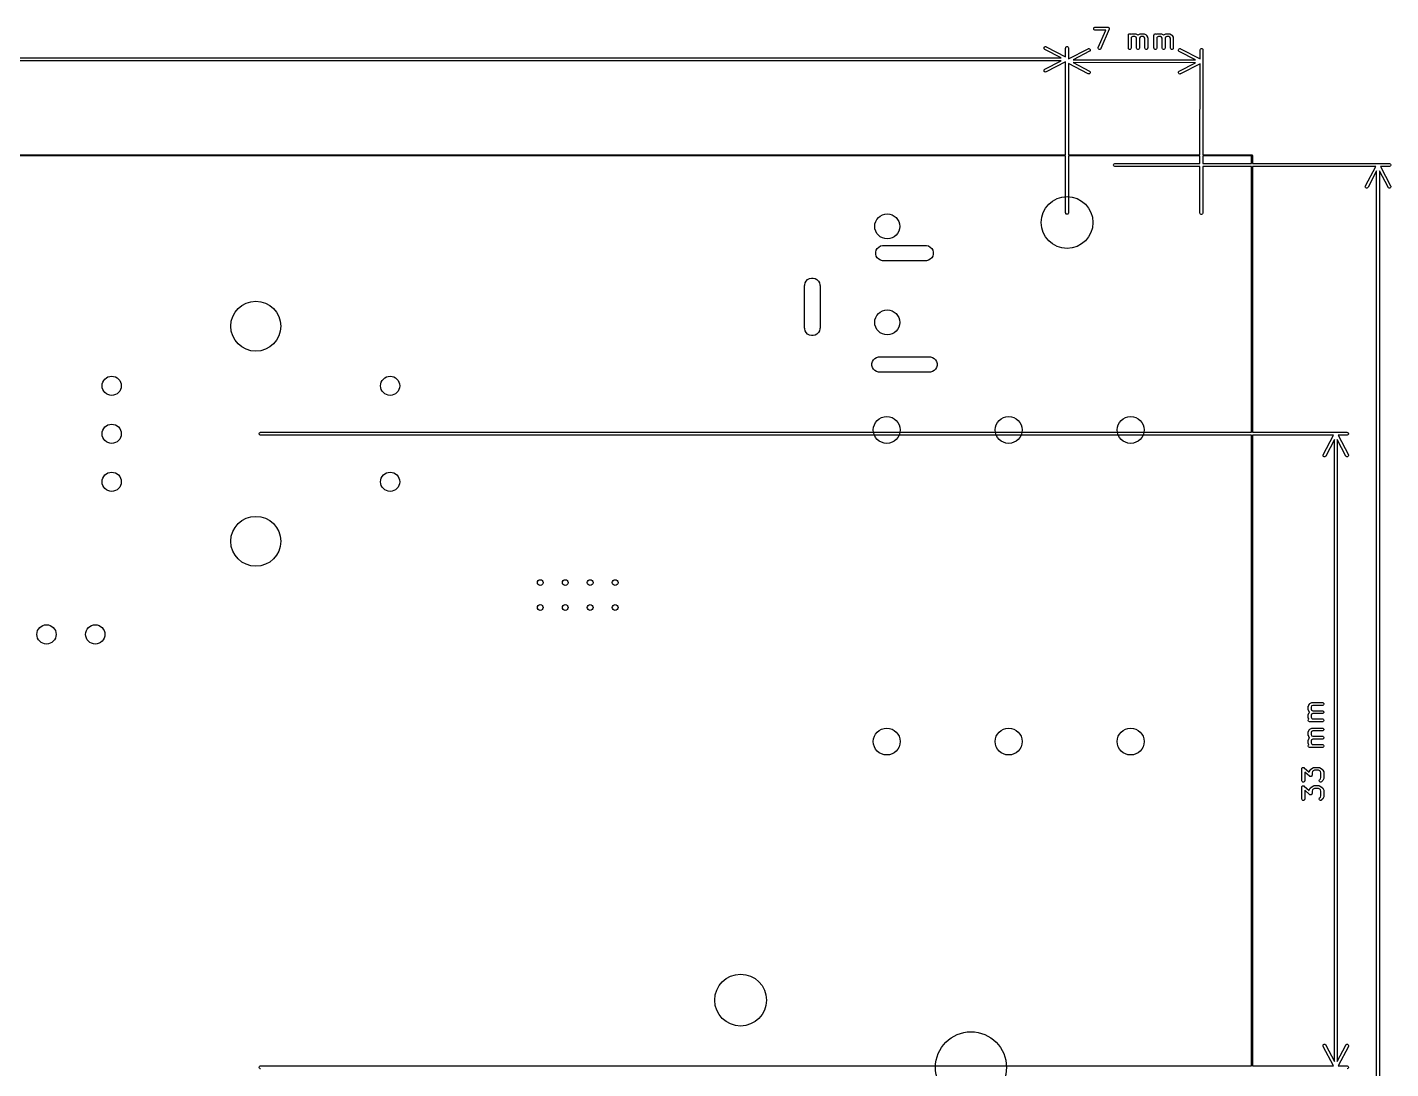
# Model space of a CAD drawing. Extents: x 0.57 to 7.95, y -5.84 to -0.5.
# Drawn here: x 5.152 to 7.947, y -2.641 to -0.505 of the extents above; entities that cross this region are included whole.
import ezdxf

# ---------------------------------------------------------------- set-up
doc = ezdxf.new("R2010")
doc.units = 0
doc.header["$MEASUREMENT"] = 0
doc.layers.add('BLACK', color=7, linetype='CONTINUOUS')

msp = doc.modelspace()

# ---------------------------------------------------------------- linework, layer by layer
at = {"layer": 'BLACK', "linetype": 'CONTINUOUS'}
for p, q in [((7.3382, -0.5073), (7.3386, -0.5062)), ((7.3382, -0.5085), (7.3382, -0.5073)), ((7.3386, -0.5095), (7.3382, -0.5085)), ((7.3386, -0.5062), (7.3394, -0.5054)), ((7.3394, -0.5103), (7.3386, -0.5095)), ((7.3394, -0.5054), (7.3405, -0.505)), ((7.3405, -0.5108), (7.3394, -0.5103)), ((7.3405, -0.505), (7.3411, -0.5049)), ((7.3411, -0.5108), (7.3405, -0.5108)), ((7.3411, -0.5049), (7.3673, -0.505)), ((7.3628, -0.5109), (7.3411, -0.5108)), ((7.3477, -0.5461), (7.3628, -0.5109)), ((7.37, -0.5091), (7.3531, -0.5484)), ((7.3673, -0.505), (7.3679, -0.505)), ((7.3679, -0.505), (7.3679, -0.505)), ((7.3679, -0.505), (7.3679, -0.505)), ((7.3679, -0.505), (7.3684, -0.5052)), ((7.3684, -0.5052), (7.369, -0.5055)), ((7.369, -0.5055), (7.369, -0.5055)), ((7.369, -0.5055), (7.369, -0.5055)), ((7.369, -0.5055), (7.3694, -0.5059)), ((7.3694, -0.5059), (7.3698, -0.5063)), ((7.3698, -0.5063), (7.3698, -0.5063)), ((7.3698, -0.5063), (7.3698, -0.5063)), ((7.3698, -0.5063), (7.37, -0.5068)), ((7.37, -0.5068), (7.3702, -0.5073)), ((7.3702, -0.5085), (7.37, -0.5091)), ((7.3702, -0.5073), (7.3702, -0.5074)), ((7.3702, -0.5074), (7.3702, -0.5074)), ((7.3702, -0.5074), (7.3702, -0.5079)), ((7.3702, -0.5079), (7.3702, -0.5085)), ((7.3702, -0.5085), (7.3702, -0.5085)), ((7.3702, -0.5085), (7.3702, -0.5085)), ((7.4093, -0.5473), (7.4094, -0.5211)), ((7.4094, -0.5205), (7.4099, -0.5194)), ((7.4094, -0.5211), (7.4094, -0.5205)), ((7.4099, -0.5194), (7.4107, -0.5186)), ((7.4107, -0.5186), (7.4117, -0.5182)), ((7.4117, -0.5182), (7.4129, -0.5182)), ((7.4129, -0.5182), (7.4139, -0.5186)), ((7.4139, -0.5186), (7.4147, -0.5194)), ((7.4147, -0.5194), (7.4166, -0.5184)), ((7.4153, -0.526), (7.4152, -0.5473)), ((7.4159, -0.5254), (7.4153, -0.526)), ((7.4186, -0.524), (7.4159, -0.5254)), ((7.4166, -0.5184), (7.4172, -0.5182)), ((7.4172, -0.5182), (7.4173, -0.5182)), ((7.4173, -0.5182), (7.4174, -0.5182)), ((7.4174, -0.5182), (7.4179, -0.5181)), ((7.4179, -0.5181), (7.4236, -0.5181)), ((7.4229, -0.524), (7.4186, -0.524)), ((7.4251, -0.5252), (7.4229, -0.524)), ((7.4236, -0.5181), (7.4241, -0.5182)), ((7.4241, -0.5182), (7.4242, -0.5182)), ((7.4242, -0.5182), (7.4243, -0.5182)), ((7.4243, -0.5182), (7.4249, -0.5184)), ((7.4249, -0.5184), (7.4286, -0.5203)), ((7.4262, -0.5274), (7.4251, -0.5252)), ((7.4262, -0.5473), (7.4262, -0.5274)), ((7.4286, -0.5203), (7.4287, -0.5204)), ((7.4287, -0.5204), (7.4288, -0.5204)), ((7.4288, -0.5204), (7.4288, -0.5204)), ((7.4288, -0.5204), (7.4291, -0.5206)), ((7.4291, -0.5206), (7.4292, -0.5207)), ((7.4292, -0.5206), (7.4295, -0.5204)), ((7.4292, -0.5207), (7.4292, -0.5206)), ((7.4295, -0.5204), (7.4296, -0.5204)), ((7.4296, -0.5204), (7.4297, -0.5203)), ((7.4296, -0.5204), (7.4296, -0.5204)), ((7.4297, -0.5203), (7.4335, -0.5184)), ((7.4333, -0.5252), (7.4321, -0.5274)), ((7.4321, -0.5274), (7.4321, -0.5473)), ((7.4355, -0.524), (7.4333, -0.5252)), ((7.4335, -0.5184), (7.434, -0.5182)), ((7.434, -0.5182), (7.4341, -0.5182)), ((7.4341, -0.5182), (7.4342, -0.5182)), ((7.4342, -0.5182), (7.4348, -0.5181)), ((7.4348, -0.5181), (7.4404, -0.5181)), ((7.4397, -0.524), (7.4355, -0.524)), ((7.442, -0.5252), (7.4397, -0.524)), ((7.4404, -0.5181), (7.441, -0.5182)), ((7.441, -0.5182), (7.4411, -0.5182)), ((7.4411, -0.5182), (7.4412, -0.5182)), ((7.4412, -0.5182), (7.4417, -0.5185)), ((7.4417, -0.5185), (7.4455, -0.5203)), ((7.4431, -0.5274), (7.442, -0.5252)), ((7.4431, -0.5473), (7.4431, -0.5274)), ((7.4455, -0.5203), (7.4456, -0.5204)), ((7.4456, -0.5204), (7.4456, -0.5204)), ((7.4456, -0.5204), (7.4457, -0.5205)), ((7.4457, -0.5205), (7.446, -0.5206)), ((7.446, -0.5206), (7.4462, -0.5209)), ((7.4462, -0.5209), (7.4465, -0.5212)), ((7.4465, -0.5212), (7.4467, -0.5215)), ((7.4467, -0.5215), (7.4467, -0.5215)), ((7.4467, -0.5215), (7.4468, -0.5216)), ((7.4468, -0.5216), (7.4468, -0.5217)), ((7.4468, -0.5217), (7.4487, -0.5254)), ((7.4487, -0.5254), (7.4489, -0.5259)), ((7.4489, -0.5259), (7.4489, -0.526)), ((7.4489, -0.526), (7.4489, -0.5261)), ((7.4489, -0.5261), (7.449, -0.5267)), ((7.449, -0.5267), (7.449, -0.5473)), ((7.4618, -0.5211), (7.4619, -0.5205)), ((7.4618, -0.5474), (7.4618, -0.5211)), ((7.4619, -0.5205), (7.4623, -0.5195)), ((7.4623, -0.5195), (7.4632, -0.5187)), ((7.4632, -0.5187), (7.4642, -0.5182)), ((7.4642, -0.5182), (7.4654, -0.5182)), ((7.4654, -0.5182), (7.4664, -0.5187)), ((7.4664, -0.5187), (7.4672, -0.5194)), ((7.4672, -0.5194), (7.4691, -0.5185)), ((7.4684, -0.5254), (7.4677, -0.5261)), ((7.4677, -0.5261), (7.4677, -0.5474)), ((7.4711, -0.5241), (7.4684, -0.5254)), ((7.4691, -0.5185), (7.4696, -0.5183)), ((7.4696, -0.5183), (7.4698, -0.5183)), ((7.4698, -0.5183), (7.4698, -0.5182)), ((7.4698, -0.5182), (7.4704, -0.5182)), ((7.4704, -0.5182), (7.476, -0.5182)), ((7.4753, -0.5241), (7.4711, -0.5241)), ((7.4776, -0.5252), (7.4753, -0.5241)), ((7.476, -0.5182), (7.4766, -0.5182)), ((7.4766, -0.5182), (7.4767, -0.5183)), ((7.4767, -0.5183), (7.4768, -0.5183)), ((7.4768, -0.5183), (7.4774, -0.5185)), ((7.4774, -0.5185), (7.4811, -0.5204)), ((7.4787, -0.5274), (7.4776, -0.5252)), ((7.4787, -0.5474), (7.4787, -0.5274)), ((7.4811, -0.5204), (7.4812, -0.5204)), ((7.4812, -0.5204), (7.4813, -0.5204)), ((7.4813, -0.5204), (7.4813, -0.5205)), ((7.4813, -0.5205), (7.4816, -0.5207)), ((7.4816, -0.5207), (7.4817, -0.5207)), ((7.4817, -0.5207), (7.482, -0.5205)), ((7.4817, -0.5207), (7.4817, -0.5207)), ((7.482, -0.5205), (7.4821, -0.5204)), ((7.4821, -0.5204), (7.4821, -0.5204)), ((7.4821, -0.5204), (7.4822, -0.5204)), ((7.4822, -0.5204), (7.486, -0.5185)), ((7.4857, -0.5252), (7.4846, -0.5274)), ((7.4846, -0.5274), (7.4846, -0.5474)), ((7.488, -0.5241), (7.4857, -0.5252)), ((7.486, -0.5185), (7.4865, -0.5183)), ((7.4865, -0.5183), (7.4866, -0.5183)), ((7.4866, -0.5183), (7.4867, -0.5182)), ((7.4867, -0.5182), (7.4873, -0.5182)), ((7.4873, -0.5182), (7.4929, -0.5182)), ((7.4922, -0.5241), (7.488, -0.5241)), ((7.4945, -0.5252), (7.4922, -0.5241)), ((7.4929, -0.5182), (7.4935, -0.5182)), ((7.4935, -0.5182), (7.4936, -0.5183)), ((7.4936, -0.5183), (7.4937, -0.5183)), ((7.4937, -0.5183), (7.4942, -0.5185)), ((7.4942, -0.5185), (7.498, -0.5204)), ((7.4956, -0.5275), (7.4945, -0.5252)), ((7.4956, -0.5474), (7.4956, -0.5275)), ((7.498, -0.5204), (7.4981, -0.5204)), ((7.4981, -0.5204), (7.4981, -0.5204)), ((7.4981, -0.5204), (7.4982, -0.5205)), ((7.4982, -0.5205), (7.4985, -0.5207)), ((7.4985, -0.5207), (7.4987, -0.521)), ((7.4987, -0.521), (7.499, -0.5212)), ((7.499, -0.5212), (7.4992, -0.5215)), ((7.4992, -0.5215), (7.4992, -0.5216)), ((7.4992, -0.5216), (7.4992, -0.5216)), ((7.4992, -0.5216), (7.4993, -0.5217)), ((7.4993, -0.5217), (7.5012, -0.5254)), ((7.5012, -0.5254), (7.5014, -0.526)), ((7.5014, -0.526), (7.5014, -0.5261)), ((7.5014, -0.5261), (7.5014, -0.5262)), ((7.5014, -0.5262), (7.5015, -0.5268)), ((7.5015, -0.5268), (7.5015, -0.5474)), ((7.2364, -0.5479), (7.2365, -0.5467)), ((7.2367, -0.549), (7.2364, -0.5479)), ((7.2365, -0.5467), (7.237, -0.5457)), ((7.2375, -0.5499), (7.2367, -0.549)), ((7.237, -0.5457), (7.2379, -0.545)), ((7.238, -0.5502), (7.2375, -0.5499)), ((7.2379, -0.545), (7.239, -0.5446)), ((7.2716, -0.5677), (7.238, -0.5502)), ((7.239, -0.5446), (7.2401, -0.5447)), ((7.2401, -0.5447), (7.2407, -0.5449)), ((7.2407, -0.5449), (7.2807, -0.5658)), ((7.2807, -0.5476), (7.2808, -0.547)), ((7.2807, -0.5658), (7.2807, -0.5476)), ((7.2808, -0.547), (7.2812, -0.5459)), ((7.2812, -0.5459), (7.282, -0.5451)), ((7.282, -0.5451), (7.2831, -0.5447)), ((7.2831, -0.5447), (7.2842, -0.5447)), ((7.2842, -0.5447), (7.2853, -0.5451)), ((7.2853, -0.5451), (7.2861, -0.5459)), ((7.2861, -0.5459), (7.2866, -0.547)), ((7.2866, -0.547), (7.2866, -0.5476)), ((7.2866, -0.5476), (7.2866, -0.5503)), ((7.2866, -0.5503), (7.2869, -0.5509)), ((7.2869, -0.5697), (7.327, -0.5489)), ((7.2869, -0.5509), (7.2869, -0.5515)), ((7.2869, -0.5515), (7.2869, -0.5697)), ((7.3297, -0.5542), (7.296, -0.5716)), ((7.327, -0.5489), (7.3275, -0.5487)), ((7.3275, -0.5487), (7.3286, -0.5486)), ((7.3286, -0.5486), (7.3297, -0.5489)), ((7.3297, -0.5489), (7.3306, -0.5497)), ((7.3302, -0.5538), (7.3297, -0.5542)), ((7.3309, -0.553), (7.3302, -0.5538)), ((7.3306, -0.5497), (7.3312, -0.5507)), ((7.3313, -0.5519), (7.3309, -0.553)), ((7.3312, -0.5507), (7.3313, -0.5519)), ((7.3475, -0.5467), (7.3477, -0.5461)), ((7.3475, -0.5478), (7.3475, -0.5467)), ((7.3479, -0.5489), (7.3475, -0.5478)), ((7.3487, -0.5497), (7.3479, -0.5489)), ((7.3498, -0.5502), (7.3487, -0.5497)), ((7.351, -0.5502), (7.3498, -0.5502)), ((7.352, -0.5497), (7.351, -0.5502)), ((7.3529, -0.5489), (7.352, -0.5497)), ((7.3531, -0.5484), (7.3529, -0.5489)), ((7.4094, -0.5479), (7.4093, -0.5473)), ((7.4098, -0.549), (7.4094, -0.5479)), ((7.4106, -0.5498), (7.4098, -0.549)), ((7.4117, -0.5502), (7.4106, -0.5498)), ((7.4129, -0.5502), (7.4117, -0.5502)), ((7.4139, -0.5498), (7.4129, -0.5502)), ((7.4147, -0.549), (7.4139, -0.5498)), ((7.4152, -0.5479), (7.4147, -0.549)), ((7.4152, -0.5473), (7.4152, -0.5479)), ((7.4263, -0.5479), (7.4262, -0.5473)), ((7.4267, -0.549), (7.4263, -0.5479)), ((7.4275, -0.5498), (7.4267, -0.549)), ((7.4286, -0.5502), (7.4275, -0.5498)), ((7.4297, -0.5502), (7.4286, -0.5502)), ((7.4308, -0.5498), (7.4297, -0.5502)), ((7.4316, -0.549), (7.4308, -0.5498)), ((7.4321, -0.5479), (7.4316, -0.549)), ((7.4321, -0.5473), (7.4321, -0.5479)), ((7.4431, -0.5479), (7.4431, -0.5473)), ((7.4436, -0.549), (7.4431, -0.5479)), ((7.4444, -0.5498), (7.4436, -0.549)), ((7.4455, -0.5502), (7.4444, -0.5498)), ((7.4466, -0.5502), (7.4455, -0.5502)), ((7.4477, -0.5498), (7.4466, -0.5502)), ((7.4485, -0.549), (7.4477, -0.5498)), ((7.4489, -0.5479), (7.4485, -0.549)), ((7.449, -0.5473), (7.4489, -0.5479)), ((7.4619, -0.5479), (7.4618, -0.5474)), ((7.4623, -0.549), (7.4619, -0.5479)), ((7.4631, -0.5498), (7.4623, -0.549)), ((7.4642, -0.5503), (7.4631, -0.5498)), ((7.4654, -0.5503), (7.4642, -0.5503)), ((7.4664, -0.5498), (7.4654, -0.5503)), ((7.4672, -0.549), (7.4664, -0.5498)), ((7.4677, -0.5479), (7.4672, -0.549)), ((7.4677, -0.5474), (7.4677, -0.5479)), ((7.4788, -0.5479), (7.4787, -0.5474)), ((7.4792, -0.549), (7.4788, -0.5479)), ((7.48, -0.5498), (7.4792, -0.549)), ((7.4811, -0.5503), (7.48, -0.5498)), ((7.4822, -0.5503), (7.4811, -0.5503)), ((7.4833, -0.5498), (7.4822, -0.5503)), ((7.4841, -0.549), (7.4833, -0.5498)), ((7.4845, -0.5479), (7.4841, -0.549)), ((7.4846, -0.5474), (7.4845, -0.5479)), ((7.4956, -0.548), (7.4956, -0.5474)), ((7.4961, -0.549), (7.4956, -0.548)), ((7.4969, -0.5498), (7.4961, -0.549)), ((7.4979, -0.5503), (7.4969, -0.5498)), ((7.4991, -0.5503), (7.4979, -0.5503)), ((7.5002, -0.5498), (7.4991, -0.5503)), ((7.501, -0.549), (7.5002, -0.5498)), ((7.5014, -0.548), (7.501, -0.549)), ((7.5015, -0.5474), (7.5014, -0.548)), ((7.5121, -0.552), (7.5122, -0.5509)), ((7.5124, -0.5531), (7.5121, -0.552)), ((7.5122, -0.5509), (7.5127, -0.5498)), ((7.5131, -0.554), (7.5124, -0.5531)), ((7.5127, -0.5498), (7.5136, -0.5491)), ((7.5136, -0.5543), (7.5131, -0.554)), ((7.5136, -0.5491), (7.5147, -0.5487)), ((7.5473, -0.5718), (7.5136, -0.5543)), ((7.5147, -0.5487), (7.5158, -0.5488)), ((7.5158, -0.5488), (7.5164, -0.5491)), ((7.5164, -0.5491), (7.5564, -0.5699)), ((7.5564, -0.5511), (7.5569, -0.5501)), ((7.5564, -0.5517), (7.5564, -0.5511)), ((7.5564, -0.5699), (7.5564, -0.5517)), ((7.5569, -0.5501), (7.5577, -0.5493)), ((7.5577, -0.5493), (7.5588, -0.5488)), ((7.5588, -0.5488), (7.5599, -0.5488)), ((7.5599, -0.5488), (7.561, -0.5493)), ((7.561, -0.5493), (7.5618, -0.5501)), ((7.5618, -0.5501), (7.5622, -0.5511)), ((7.5623, -0.5517), (7.5621, -0.7667)), ((7.5622, -0.5511), (7.5623, -0.5517)), ((0.9963, -0.5679), (7.2716, -0.5677)), ((7.2716, -0.5736), (0.9963, -0.5738)), ((7.238, -0.5911), (7.2716, -0.5736)), ((7.2807, -0.5755), (7.2407, -0.5964)), ((7.2807, -0.7667), (7.2807, -0.5755)), ((7.2869, -0.5795), (7.2867, -0.7667)), ((7.3269, -0.6003), (7.2869, -0.5795)), ((7.296, -0.5716), (7.5473, -0.5718)), ((7.5473, -0.5777), (7.296, -0.5775)), ((7.296, -0.5775), (7.3296, -0.5951)), ((7.5136, -0.5952), (7.5473, -0.5777)), ((7.5564, -0.5797), (7.5163, -0.6005)), ((7.5562, -0.7667), (7.5564, -0.5797)), ((7.2364, -0.5934), (7.2367, -0.5923)), ((7.2365, -0.5946), (7.2364, -0.5934)), ((7.237, -0.5956), (7.2365, -0.5946)), ((7.2367, -0.5923), (7.2375, -0.5914)), ((7.2379, -0.5963), (7.237, -0.5956)), ((7.2375, -0.5914), (7.238, -0.5911)), ((7.239, -0.5967), (7.2379, -0.5963)), ((7.2402, -0.5966), (7.239, -0.5967)), ((7.2407, -0.5964), (7.2402, -0.5966)), ((7.3275, -0.6005), (7.3269, -0.6003)), ((7.3286, -0.6006), (7.3275, -0.6005)), ((7.3297, -0.6003), (7.3286, -0.6006)), ((7.3296, -0.5951), (7.3301, -0.5954)), ((7.3306, -0.5996), (7.3297, -0.6003)), ((7.3301, -0.5954), (7.3309, -0.5963)), ((7.3311, -0.5985), (7.3306, -0.5996)), ((7.3309, -0.5963), (7.3312, -0.5974)), ((7.3312, -0.5974), (7.3311, -0.5985)), ((7.512, -0.5975), (7.5124, -0.5964)), ((7.5121, -0.5987), (7.512, -0.5975)), ((7.5126, -0.5997), (7.5121, -0.5987)), ((7.5124, -0.5964), (7.5131, -0.5956)), ((7.5135, -0.6004), (7.5126, -0.5997)), ((7.5131, -0.5956), (7.5136, -0.5952)), ((7.5146, -0.6008), (7.5135, -0.6004)), ((7.5158, -0.6007), (7.5146, -0.6008)), ((7.5163, -0.6005), (7.5158, -0.6007)), ((7.2807, -0.7687), (5.1207, -0.7687)), ((5.1211, -0.7667), (7.2807, -0.7667)), ((7.2807, -0.8856), (7.2807, -0.7687)), ((7.2867, -0.7667), (7.5562, -0.7667)), ((7.2867, -0.7687), (7.2867, -0.8856)), ((7.5562, -0.7687), (7.2867, -0.7687)), ((7.5562, -0.7844), (7.5562, -0.7687)), ((7.5621, -0.7667), (7.6626, -0.7667)), ((7.5621, -0.7687), (7.5621, -0.7844)), ((7.6616, -0.7687), (7.5621, -0.7687)), ((7.6616, -0.7844), (7.6616, -0.7687)), ((7.6626, -0.7667), (7.663, -0.7668)), ((7.663, -0.7668), (7.6635, -0.7673)), ((7.6635, -0.7673), (7.6636, -0.7677)), ((7.6636, -0.7677), (7.6636, -0.7844)), ((7.379, -0.7868), (7.3794, -0.7858)), ((7.379, -0.788), (7.379, -0.7868)), ((7.3794, -0.789), (7.379, -0.788)), ((7.3794, -0.7858), (7.3802, -0.7849)), ((7.3802, -0.7899), (7.3794, -0.789)), ((7.3802, -0.7849), (7.3813, -0.7845)), ((7.3813, -0.7903), (7.3802, -0.7899)), ((7.3813, -0.7845), (7.3819, -0.7844)), ((7.3819, -0.7904), (7.3813, -0.7903)), ((7.3819, -0.7844), (7.5562, -0.7844)), ((7.5562, -0.7904), (7.3819, -0.7904)), ((7.5561, -0.8858), (7.5562, -0.7904)), ((7.5621, -0.7904), (7.562, -0.8858)), ((7.5621, -0.7844), (7.6616, -0.7844)), ((7.6616, -0.7904), (7.5621, -0.7904)), ((7.6616, -1.3356), (7.6616, -0.7904)), ((7.6636, -0.7844), (7.9443, -0.7844)), ((7.6636, -0.7904), (7.6636, -1.3356)), ((7.9164, -0.7904), (7.6636, -0.7904)), ((7.8956, -0.8304), (7.9164, -0.7904)), ((7.9183, -0.7995), (7.9008, -0.8331)), ((7.9183, -5.1454), (7.9183, -0.7995)), ((7.9417, -0.8331), (7.9242, -0.7995)), ((7.9242, -0.7995), (7.9242, -5.1454)), ((7.9443, -0.7904), (7.9261, -0.7904)), ((7.9261, -0.7904), (7.947, -0.8304)), ((7.9443, -0.7844), (7.9449, -0.7845)), ((7.9449, -0.7903), (7.9443, -0.7904)), ((7.9449, -0.7845), (7.946, -0.7849)), ((7.946, -0.7899), (7.9449, -0.7903)), ((7.946, -0.7849), (7.9468, -0.7858)), ((7.9468, -0.789), (7.946, -0.7899)), ((7.9468, -0.7858), (7.9472, -0.7868)), ((7.9472, -0.788), (7.9468, -0.789)), ((7.9472, -0.7868), (7.9472, -0.788)), ((7.8952, -0.8321), (7.8953, -0.8309)), ((7.8956, -0.8332), (7.8952, -0.8321)), ((7.8953, -0.8309), (7.8956, -0.8304)), ((7.8963, -0.8341), (7.8956, -0.8332)), ((7.8973, -0.8346), (7.8963, -0.8341)), ((7.8985, -0.8347), (7.8973, -0.8346)), ((7.8996, -0.8343), (7.8985, -0.8347)), ((7.9005, -0.8336), (7.8996, -0.8343)), ((7.9008, -0.8331), (7.9005, -0.8336)), ((7.942, -0.8336), (7.9417, -0.8331)), ((7.9429, -0.8343), (7.942, -0.8336)), ((7.944, -0.8347), (7.9429, -0.8343)), ((7.9452, -0.8346), (7.944, -0.8347)), ((7.9462, -0.8341), (7.9452, -0.8346)), ((7.9469, -0.8332), (7.9462, -0.8341)), ((7.9473, -0.8321), (7.9469, -0.8332)), ((7.947, -0.8304), (7.9472, -0.8309)), ((7.9472, -0.8309), (7.9473, -0.8321)), ((7.2808, -0.8862), (7.2807, -0.8856)), ((7.2812, -0.8872), (7.2808, -0.8862)), ((7.282, -0.8881), (7.2812, -0.8872)), ((7.2831, -0.8885), (7.282, -0.8881)), ((7.2837, -0.8885), (7.2831, -0.8885)), ((7.2843, -0.8885), (7.2837, -0.8885)), ((7.2853, -0.8881), (7.2843, -0.8885)), ((7.2862, -0.8872), (7.2853, -0.8881)), ((7.2866, -0.8862), (7.2862, -0.8872)), ((7.2867, -0.8856), (7.2866, -0.8862)), ((7.5562, -0.8864), (7.5561, -0.8858)), ((7.5566, -0.8875), (7.5562, -0.8864)), ((7.5574, -0.8883), (7.5566, -0.8875)), ((7.5585, -0.8887), (7.5574, -0.8883)), ((7.5596, -0.8887), (7.5585, -0.8887)), ((7.5607, -0.8883), (7.5596, -0.8887)), ((7.5615, -0.8875), (7.5607, -0.8883)), ((7.562, -0.8864), (7.5615, -0.8875)), ((7.562, -0.8858), (7.562, -0.8864)), ((6.8914, -0.966), (6.8924, -0.962)), ((6.8914, -0.9701), (6.8914, -0.966)), ((6.8924, -0.9741), (6.8914, -0.9701)), ((6.8924, -0.962), (6.8945, -0.9585)), ((6.8945, -0.9776), (6.8924, -0.9741)), ((6.8945, -0.9585), (6.8974, -0.9556)), ((6.8974, -0.9805), (6.8945, -0.9776)), ((6.8974, -0.9556), (6.9009, -0.9535)), ((6.9009, -0.9535), (6.9049, -0.9524)), ((6.9049, -0.9524), (6.907, -0.9523)), ((6.907, -0.9523), (6.9936, -0.9523)), ((6.9936, -0.9523), (6.9956, -0.9524)), ((6.9956, -0.9524), (6.9996, -0.9535)), ((6.9996, -0.9535), (7.0032, -0.9556)), ((7.0032, -0.9556), (7.0061, -0.9585)), ((7.0061, -0.9776), (7.0032, -0.9805)), ((7.0061, -0.9585), (7.0081, -0.962)), ((7.0081, -0.9741), (7.0061, -0.9776)), ((7.0081, -0.962), (7.0092, -0.966)), ((7.0092, -0.9701), (7.0081, -0.9741)), ((7.0092, -0.966), (7.0092, -0.9701)), ((6.9009, -0.9826), (6.8974, -0.9805)), ((6.9049, -0.9837), (6.9009, -0.9826)), ((6.907, -0.9838), (6.9049, -0.9837)), ((6.9936, -0.9838), (6.907, -0.9838)), ((6.9956, -0.9837), (6.9936, -0.9838)), ((6.9996, -0.9826), (6.9956, -0.9837)), ((7.0032, -0.9805), (6.9996, -0.9826)), ((6.7456, -1.035), (6.7457, -1.0329)), ((6.7457, -1.0329), (6.7468, -1.029)), ((6.7468, -1.029), (6.7488, -1.0254)), ((6.7488, -1.0254), (6.7517, -1.0225)), ((6.7517, -1.0225), (6.7553, -1.0204)), ((6.7553, -1.0204), (6.7593, -1.0194)), ((6.7593, -1.0194), (6.7634, -1.0194)), ((6.7634, -1.0194), (6.7673, -1.0204)), ((6.7673, -1.0204), (6.7709, -1.0225)), ((6.7709, -1.0225), (6.7738, -1.0254)), ((6.7738, -1.0254), (6.7759, -1.029)), ((6.7759, -1.029), (6.7769, -1.0329)), ((6.7769, -1.0329), (6.7771, -1.035)), ((6.7456, -1.1216), (6.7456, -1.035)), ((6.7771, -1.035), (6.7771, -1.1216)), ((6.7457, -1.1237), (6.7456, -1.1216)), ((6.7468, -1.1276), (6.7457, -1.1237)), ((6.7488, -1.1312), (6.7468, -1.1276)), ((6.7517, -1.1341), (6.7488, -1.1312)), ((6.7553, -1.1361), (6.7517, -1.1341)), ((6.7593, -1.1372), (6.7553, -1.1361)), ((6.7634, -1.1372), (6.7593, -1.1372)), ((6.7673, -1.1361), (6.7634, -1.1372)), ((6.7709, -1.1341), (6.7673, -1.1361)), ((6.7738, -1.1312), (6.7709, -1.1341)), ((6.7759, -1.1276), (6.7738, -1.1312)), ((6.7769, -1.1237), (6.7759, -1.1276)), ((6.7771, -1.1216), (6.7769, -1.1237)), ((6.8835, -1.1943), (6.8846, -1.1904)), ((6.8835, -1.1985), (6.8835, -1.1943)), ((6.8846, -1.2024), (6.8835, -1.1985)), ((6.8846, -1.1904), (6.8866, -1.1868)), ((6.8866, -1.1868), (6.8895, -1.1839)), ((6.8895, -1.1839), (6.8931, -1.1819)), ((6.8931, -1.1819), (6.897, -1.1808)), ((6.897, -1.1808), (6.8991, -1.1807)), ((6.8991, -1.1807), (7.0015, -1.1807)), ((7.0015, -1.1807), (7.0035, -1.1808)), ((7.0035, -1.1808), (7.0075, -1.1819)), ((7.0075, -1.1819), (7.0111, -1.1839)), ((7.0111, -1.1839), (7.014, -1.1868)), ((7.014, -1.1868), (7.016, -1.1904)), ((7.016, -1.1904), (7.0171, -1.1943)), ((7.0171, -1.1985), (7.016, -1.2024)), ((7.0171, -1.1943), (7.0171, -1.1985)), ((6.8866, -1.206), (6.8846, -1.2024)), ((6.8895, -1.2089), (6.8866, -1.206)), ((6.8931, -1.211), (6.8895, -1.2089)), ((6.897, -1.212), (6.8931, -1.211)), ((6.8991, -1.2121), (6.897, -1.212)), ((7.0015, -1.2121), (6.8991, -1.2121)), ((7.0035, -1.212), (7.0015, -1.2121)), ((7.0075, -1.211), (7.0035, -1.212)), ((7.0111, -1.2089), (7.0075, -1.211)), ((7.014, -1.206), (7.0111, -1.2089)), ((7.016, -1.2024), (7.014, -1.206)), ((5.627, -1.338), (5.6275, -1.3369)), ((5.627, -1.3392), (5.627, -1.338)), ((5.6275, -1.3402), (5.627, -1.3392)), ((5.6275, -1.3369), (5.6283, -1.3361)), ((5.6283, -1.341), (5.6275, -1.3402)), ((5.6283, -1.3361), (5.6293, -1.3357)), ((5.6293, -1.3415), (5.6283, -1.341)), ((5.6293, -1.3357), (5.6299, -1.3356)), ((5.6299, -1.3415), (5.6293, -1.3415)), ((5.6299, -1.3356), (7.6616, -1.3356)), ((7.6616, -1.3415), (5.6299, -1.3415)), ((7.6616, -2.6348), (7.6616, -1.3415)), ((7.6636, -1.3356), (7.8577, -1.3356)), ((7.6636, -1.3415), (7.6636, -2.6348)), ((7.8298, -1.3415), (7.6636, -1.3415)), ((7.8089, -1.3816), (7.8298, -1.3415)), ((7.8577, -1.3415), (7.8395, -1.3415)), ((7.8395, -1.3415), (7.8604, -1.3816)), ((7.8577, -1.3356), (7.8583, -1.3357)), ((7.8583, -1.3415), (7.8577, -1.3415)), ((7.8583, -1.3357), (7.8594, -1.3361)), ((7.8594, -1.341), (7.8583, -1.3415)), ((7.8594, -1.3361), (7.8602, -1.3369)), ((7.8602, -1.3402), (7.8594, -1.341)), ((7.8602, -1.3369), (7.8606, -1.338)), ((7.8606, -1.3392), (7.8602, -1.3402)), ((7.8606, -1.338), (7.8606, -1.3392)), ((7.8317, -1.3506), (7.8142, -1.3843)), ((7.8317, -2.6257), (7.8317, -1.3506)), ((7.8551, -1.3843), (7.8376, -1.3506)), ((7.8376, -1.3506), (7.8376, -2.6257)), ((7.8086, -1.3833), (7.8087, -1.3821)), ((7.809, -1.3844), (7.8086, -1.3833)), ((7.8087, -1.3821), (7.8089, -1.3816)), ((7.8097, -1.3852), (7.809, -1.3844)), ((7.8107, -1.3858), (7.8097, -1.3852)), ((7.8119, -1.3859), (7.8107, -1.3858)), ((7.813, -1.3855), (7.8119, -1.3859)), ((7.8139, -1.3848), (7.813, -1.3855)), ((7.8142, -1.3843), (7.8139, -1.3848)), ((7.8554, -1.3848), (7.8551, -1.3843)), ((7.8563, -1.3855), (7.8554, -1.3848)), ((7.8574, -1.3859), (7.8563, -1.3855)), ((7.8586, -1.3858), (7.8574, -1.3859)), ((7.8596, -1.3852), (7.8586, -1.3858)), ((7.8603, -1.3844), (7.8596, -1.3852)), ((7.8607, -1.3833), (7.8603, -1.3844)), ((7.8604, -1.3816), (7.8606, -1.3821)), ((7.8606, -1.3821), (7.8607, -1.3833)), ((7.7781, -1.8976), (7.7782, -1.8975)), ((7.7781, -1.8982), (7.7781, -1.8976)), ((7.7781, -1.9038), (7.7781, -1.8982)), ((7.7782, -1.8974), (7.7784, -1.8969)), ((7.7782, -1.8975), (7.7782, -1.8974)), ((7.7784, -1.8969), (7.7803, -1.8931)), ((7.7803, -1.893), (7.7804, -1.8929)), ((7.7803, -1.8931), (7.7803, -1.893)), ((7.7803, -1.893), (7.7803, -1.893)), ((7.7804, -1.8929), (7.7806, -1.8926)), ((7.7806, -1.8926), (7.7809, -1.8924)), ((7.7809, -1.8924), (7.7811, -1.8921)), ((7.7811, -1.8921), (7.7814, -1.8919)), ((7.7814, -1.8919), (7.7814, -1.8919)), ((7.7814, -1.8919), (7.7815, -1.8919)), ((7.7815, -1.8919), (7.7816, -1.8918)), ((7.7816, -1.8918), (7.7853, -1.8899)), ((7.7851, -1.8967), (7.784, -1.8989)), ((7.784, -1.8989), (7.784, -1.9031)), ((7.7874, -1.8955), (7.7851, -1.8967)), ((7.7853, -1.8899), (7.7859, -1.8897)), ((7.7859, -1.8897), (7.786, -1.8897)), ((7.786, -1.8897), (7.7861, -1.8897)), ((7.7861, -1.8897), (7.7867, -1.8896)), ((7.7867, -1.8896), (7.8073, -1.8896)), ((7.8073, -1.8955), (7.7874, -1.8955)), ((7.8073, -1.8896), (7.8079, -1.8897)), ((7.8079, -1.8955), (7.8073, -1.8955)), ((7.8079, -1.8897), (7.8089, -1.8901)), ((7.8089, -1.895), (7.8079, -1.8955)), ((7.8089, -1.8901), (7.8097, -1.8909)), ((7.8097, -1.8942), (7.8089, -1.895)), ((7.8097, -1.8909), (7.8102, -1.892)), ((7.8102, -1.8932), (7.8097, -1.8942)), ((7.8102, -1.892), (7.8102, -1.8932)), ((7.7781, -1.9044), (7.7781, -1.9038)), ((7.7782, -1.9045), (7.7781, -1.9044)), ((7.7781, -1.9145), (7.7782, -1.9144)), ((7.7781, -1.9151), (7.7781, -1.9145)), ((7.7781, -1.9207), (7.7781, -1.9151)), ((7.7781, -1.9213), (7.7781, -1.9207)), ((7.7782, -1.9214), (7.7781, -1.9213)), ((7.7781, -1.9257), (7.7786, -1.9247)), ((7.7781, -1.9269), (7.7781, -1.9257)), ((7.7786, -1.928), (7.7781, -1.9269)), ((7.7782, -1.9046), (7.7782, -1.9045)), ((7.7784, -1.9051), (7.7782, -1.9046)), ((7.7782, -1.9143), (7.7784, -1.9138)), ((7.7782, -1.9144), (7.7782, -1.9143)), ((7.7782, -1.9215), (7.7782, -1.9214)), ((7.7784, -1.922), (7.7782, -1.9215)), ((7.7803, -1.9089), (7.7784, -1.9051)), ((7.7784, -1.9138), (7.7803, -1.91)), ((7.7793, -1.9239), (7.7784, -1.922)), ((7.7786, -1.9247), (7.7793, -1.9239)), ((7.7794, -1.9288), (7.7786, -1.928)), ((7.7805, -1.9292), (7.7794, -1.9288)), ((7.7803, -1.909), (7.7803, -1.9089)), ((7.7804, -1.9091), (7.7803, -1.909)), ((7.7803, -1.909), (7.7803, -1.909)), ((7.7803, -1.9099), (7.7804, -1.9098)), ((7.7803, -1.91), (7.7803, -1.9099)), ((7.7803, -1.9099), (7.7803, -1.9099)), ((7.7806, -1.9094), (7.7804, -1.9091)), ((7.7804, -1.9098), (7.7806, -1.9095)), ((7.7806, -1.9095), (7.7806, -1.9094)), ((7.7806, -1.9094), (7.7806, -1.9094)), ((7.784, -1.9031), (7.7851, -1.9054)), ((7.7851, -1.9135), (7.784, -1.9158)), ((7.784, -1.9158), (7.784, -1.92)), ((7.784, -1.92), (7.7853, -1.9227)), ((7.7851, -1.9054), (7.7874, -1.9065)), ((7.7874, -1.9124), (7.7851, -1.9135)), ((7.7853, -1.9227), (7.786, -1.9234)), ((7.786, -1.9234), (7.8073, -1.9234)), ((7.7874, -1.9065), (7.8073, -1.9065)), ((7.8073, -1.9124), (7.7874, -1.9124)), ((7.8073, -1.9065), (7.8079, -1.9066)), ((7.8079, -1.9123), (7.8073, -1.9124)), ((7.8073, -1.9234), (7.8079, -1.9234)), ((7.8079, -1.9066), (7.8089, -1.907)), ((7.8089, -1.9119), (7.8079, -1.9123)), ((7.8079, -1.9234), (7.8089, -1.9239)), ((7.8089, -1.9288), (7.8079, -1.9292)), ((7.8089, -1.907), (7.8097, -1.9078)), ((7.8097, -1.9111), (7.8089, -1.9119)), ((7.8089, -1.9239), (7.8097, -1.9247)), ((7.8097, -1.928), (7.8089, -1.9288)), ((7.8097, -1.9078), (7.8102, -1.9089)), ((7.8102, -1.91), (7.8097, -1.9111)), ((7.8097, -1.9247), (7.8102, -1.9257)), ((7.8102, -1.9269), (7.8097, -1.928)), ((7.8102, -1.9089), (7.8102, -1.91)), ((7.8102, -1.9257), (7.8102, -1.9269)), ((7.7781, -1.9501), (7.7782, -1.95)), ((7.7781, -1.9507), (7.7781, -1.9501)), ((7.7781, -1.9563), (7.7781, -1.9507)), ((7.7781, -1.9569), (7.7781, -1.9563)), ((7.7782, -1.957), (7.7781, -1.9569)), ((7.7782, -1.9499), (7.7784, -1.9494)), ((7.7782, -1.95), (7.7782, -1.9499)), ((7.7784, -1.9494), (7.7803, -1.9456)), ((7.7803, -1.9455), (7.7804, -1.9454)), ((7.7803, -1.9456), (7.7803, -1.9455)), ((7.7803, -1.9455), (7.7803, -1.9455)), ((7.7804, -1.9454), (7.7806, -1.9451)), ((7.781, -1.9293), (7.7805, -1.9292)), ((7.7806, -1.9451), (7.7809, -1.9449)), ((7.7809, -1.9449), (7.7811, -1.9446)), ((7.8073, -1.9293), (7.781, -1.9293)), ((7.7811, -1.9446), (7.7814, -1.9444)), ((7.7814, -1.9444), (7.7814, -1.9444)), ((7.7814, -1.9444), (7.7815, -1.9444)), ((7.7815, -1.9444), (7.7816, -1.9443)), ((7.7816, -1.9443), (7.7853, -1.9424)), ((7.7851, -1.9491), (7.784, -1.9514)), ((7.784, -1.9514), (7.784, -1.9556)), ((7.784, -1.9556), (7.7851, -1.9579)), ((7.7874, -1.948), (7.7851, -1.9491)), ((7.7853, -1.9424), (7.7859, -1.9422)), ((7.7859, -1.9422), (7.786, -1.9422)), ((7.786, -1.9422), (7.7861, -1.9422)), ((7.7861, -1.9422), (7.7867, -1.9421)), ((7.7867, -1.9421), (7.8073, -1.9421)), ((7.8073, -1.948), (7.7874, -1.948)), ((7.8079, -1.9292), (7.8073, -1.9293)), ((7.8073, -1.9421), (7.8079, -1.9422)), ((7.8079, -1.948), (7.8073, -1.948)), ((7.8079, -1.9422), (7.8089, -1.9426)), ((7.8089, -1.9475), (7.8079, -1.948)), ((7.8089, -1.9426), (7.8097, -1.9434)), ((7.8097, -1.9467), (7.8089, -1.9475)), ((7.8097, -1.9434), (7.8102, -1.9445)), ((7.8102, -1.9456), (7.8097, -1.9467)), ((7.8102, -1.9445), (7.8102, -1.9456)), ((7.7781, -1.967), (7.7782, -1.9669)), ((7.7781, -1.9676), (7.7781, -1.967)), ((7.7781, -1.9732), (7.7781, -1.9676)), ((7.7781, -1.9738), (7.7781, -1.9732)), ((7.7782, -1.9739), (7.7781, -1.9738)), ((7.7781, -1.9782), (7.7786, -1.9772)), ((7.7781, -1.9794), (7.7781, -1.9782)), ((7.7786, -1.9805), (7.7781, -1.9794)), ((7.7782, -1.9571), (7.7782, -1.957)), ((7.7784, -1.9576), (7.7782, -1.9571)), ((7.7782, -1.9668), (7.7784, -1.9662)), ((7.7782, -1.9669), (7.7782, -1.9668)), ((7.7782, -1.974), (7.7782, -1.9739)), ((7.7784, -1.9745), (7.7782, -1.974)), ((7.7803, -1.9614), (7.7784, -1.9576)), ((7.7784, -1.9662), (7.7803, -1.9625)), ((7.7793, -1.9764), (7.7784, -1.9745)), ((7.7786, -1.9772), (7.7793, -1.9764)), ((7.7794, -1.9813), (7.7786, -1.9805)), ((7.7805, -1.9817), (7.7794, -1.9813)), ((7.7803, -1.9615), (7.7803, -1.9614)), ((7.7804, -1.9616), (7.7803, -1.9615)), ((7.7803, -1.9615), (7.7803, -1.9615)), ((7.7803, -1.9624), (7.7804, -1.9623)), ((7.7803, -1.9625), (7.7803, -1.9624)), ((7.7803, -1.9624), (7.7803, -1.9624)), ((7.7806, -1.9619), (7.7804, -1.9616)), ((7.7804, -1.9623), (7.7806, -1.962)), ((7.781, -1.9818), (7.7805, -1.9817)), ((7.7806, -1.962), (7.7806, -1.9619)), ((7.7806, -1.9619), (7.7806, -1.9619)), ((7.8073, -1.9818), (7.781, -1.9818)), ((7.7851, -1.966), (7.784, -1.9683)), ((7.784, -1.9683), (7.784, -1.9725)), ((7.784, -1.9725), (7.7853, -1.9752)), ((7.7851, -1.9579), (7.7874, -1.959)), ((7.7874, -1.9649), (7.7851, -1.966)), ((7.7853, -1.9752), (7.786, -1.9759)), ((7.786, -1.9759), (7.8073, -1.9759)), ((7.7874, -1.959), (7.8073, -1.959)), ((7.8073, -1.9649), (7.7874, -1.9649)), ((7.8073, -1.959), (7.8079, -1.959)), ((7.8079, -1.9648), (7.8073, -1.9649)), ((7.8073, -1.9759), (7.8079, -1.9759)), ((7.8079, -1.9817), (7.8073, -1.9818)), ((7.8079, -1.959), (7.8089, -1.9595)), ((7.8089, -1.9644), (7.8079, -1.9648)), ((7.8079, -1.9759), (7.8089, -1.9764)), ((7.8089, -1.9813), (7.8079, -1.9817)), ((7.8089, -1.9595), (7.8097, -1.9603)), ((7.8097, -1.9636), (7.8089, -1.9644)), ((7.8089, -1.9764), (7.8097, -1.9772)), ((7.8097, -1.9805), (7.8089, -1.9813)), ((7.8097, -1.9603), (7.8102, -1.9614)), ((7.8102, -1.9625), (7.8097, -1.9636)), ((7.8097, -1.9772), (7.8102, -1.9782)), ((7.8102, -1.9794), (7.8097, -1.9805)), ((7.8102, -1.9614), (7.8102, -1.9625)), ((7.8102, -1.9782), (7.8102, -1.9794)), ((7.765, -2.0251), (7.7652, -2.0247)), ((7.765, -2.0252), (7.765, -2.0251)), ((7.765, -2.0253), (7.765, -2.0252)), ((7.765, -2.0254), (7.765, -2.0253)), ((7.765, -2.0257), (7.765, -2.0254)), ((7.765, -2.0501), (7.765, -2.0257)), ((7.7652, -2.0247), (7.7653, -2.0242)), ((7.7653, -2.0242), (7.7654, -2.0241)), ((7.7654, -2.0241), (7.7655, -2.024)), ((7.7655, -2.024), (7.7658, -2.0237)), ((7.7658, -2.0237), (7.7661, -2.0233)), ((7.7661, -2.0233), (7.7662, -2.0233)), ((7.7662, -2.0233), (7.7663, -2.0232)), ((7.7663, -2.0232), (7.7667, -2.023)), ((7.7667, -2.023), (7.7671, -2.0228)), ((7.7671, -2.0228), (7.7672, -2.0228)), ((7.7672, -2.0228), (7.7673, -2.0228)), ((7.7673, -2.0228), (7.7678, -2.0228)), ((7.7678, -2.0228), (7.7683, -2.0228)), ((7.7683, -2.0228), (7.7684, -2.0228)), ((7.7684, -2.0228), (7.7685, -2.0228)), ((7.7685, -2.0228), (7.7689, -2.023)), ((7.7689, -2.023), (7.7694, -2.0231)), ((7.7694, -2.0231), (7.7695, -2.0232)), ((7.7695, -2.0232), (7.7695, -2.0232)), ((7.7695, -2.0232), (7.7696, -2.0233)), ((7.7696, -2.0233), (7.7699, -2.0235)), ((7.7699, -2.0235), (7.7801, -2.0324)), ((7.781, -2.041), (7.7709, -2.0322)), ((7.7709, -2.0322), (7.7709, -2.0501)), ((7.7801, -2.0324), (7.7803, -2.0319)), ((7.7803, -2.0319), (7.7821, -2.0281)), ((7.7821, -2.0281), (7.7823, -2.0279)), ((7.7823, -2.0278), (7.7824, -2.0277)), ((7.7823, -2.0279), (7.7823, -2.0278)), ((7.7824, -2.0277), (7.7824, -2.0276)), ((7.7824, -2.0276), (7.7825, -2.0276)), ((7.7825, -2.0276), (7.7827, -2.0273)), ((7.7827, -2.0273), (7.7846, -2.0255)), ((7.7846, -2.0255), (7.7848, -2.0253)), ((7.785, -2.0408), (7.7847, -2.0411)), ((7.7848, -2.0253), (7.7848, -2.0252)), ((7.7848, -2.0252), (7.7849, -2.0252)), ((7.7849, -2.0252), (7.785, -2.0251)), ((7.785, -2.0251), (7.7851, -2.0251)), ((7.7854, -2.0404), (7.785, -2.0408)), ((7.7851, -2.0251), (7.7853, -2.0249)), ((7.7853, -2.0249), (7.7891, -2.023)), ((7.7855, -2.0403), (7.7854, -2.0404)), ((7.7854, -2.0404), (7.7854, -2.0404)), ((7.7856, -2.0398), (7.7855, -2.0403)), ((7.7858, -2.0394), (7.7856, -2.0398)), ((7.7859, -2.0388), (7.7858, -2.0391)), ((7.7858, -2.0391), (7.7858, -2.0392)), ((7.7858, -2.0392), (7.7858, -2.0392)), ((7.7858, -2.0392), (7.7858, -2.0394)), ((7.7872, -2.0312), (7.7859, -2.0339)), ((7.7859, -2.0339), (7.7859, -2.0388)), ((7.7884, -2.03), (7.7872, -2.0312)), ((7.7911, -2.0286), (7.7884, -2.03)), ((7.7891, -2.023), (7.7896, -2.0228)), ((7.7896, -2.0228), (7.7897, -2.0228)), ((7.7897, -2.0228), (7.7898, -2.0228)), ((7.7898, -2.0228), (7.7904, -2.0227)), ((7.7904, -2.0227), (7.7998, -2.0227)), ((7.7991, -2.0286), (7.7911, -2.0286)), ((7.8018, -2.03), (7.7991, -2.0286)), ((7.7998, -2.0227), (7.8004, -2.0228)), ((7.8004, -2.0228), (7.8005, -2.0228)), ((7.8005, -2.0228), (7.8006, -2.0228)), ((7.8006, -2.0228), (7.8011, -2.023)), ((7.8011, -2.023), (7.8048, -2.0249)), ((7.803, -2.0312), (7.8018, -2.03)), ((7.8043, -2.0339), (7.803, -2.0312)), ((7.8043, -2.0437), (7.8043, -2.0339)), ((7.8048, -2.0249), (7.8051, -2.0251)), ((7.8051, -2.0251), (7.8052, -2.0251)), ((7.8052, -2.0251), (7.8052, -2.0252)), ((7.8052, -2.0252), (7.8053, -2.0252)), ((7.8053, -2.0252), (7.8054, -2.0253)), ((7.8054, -2.0253), (7.8056, -2.0255)), ((7.8056, -2.0255), (7.8075, -2.0273)), ((7.8075, -2.0273), (7.8077, -2.0276)), ((7.8077, -2.0276), (7.8077, -2.0276)), ((7.8077, -2.0276), (7.8078, -2.0277)), ((7.8078, -2.0277), (7.8079, -2.0278)), ((7.8079, -2.0278), (7.8079, -2.0279)), ((7.8079, -2.0279), (7.808, -2.0281)), ((7.808, -2.0281), (7.8099, -2.0319)), ((7.8099, -2.0319), (7.8101, -2.0324)), ((7.8101, -2.0324), (7.8101, -2.0325)), ((7.8101, -2.0325), (7.8102, -2.0326)), ((7.8102, -2.0326), (7.8102, -2.0332)), ((7.8102, -2.0332), (7.8102, -2.0444)), ((7.765, -2.0506), (7.765, -2.0501)), ((7.7655, -2.0517), (7.765, -2.0506)), ((7.765, -2.0626), (7.7652, -2.0622)), ((7.765, -2.0627), (7.765, -2.0626)), ((7.765, -2.0628), (7.765, -2.0627)), ((7.765, -2.0629), (7.765, -2.0628)), ((7.765, -2.0632), (7.765, -2.0629)), ((7.765, -2.0876), (7.765, -2.0632)), ((7.7652, -2.0622), (7.7653, -2.0617)), ((7.7653, -2.0617), (7.7654, -2.0616)), ((7.7654, -2.0616), (7.7655, -2.0615)), ((7.7663, -2.0525), (7.7655, -2.0517)), ((7.7655, -2.0615), (7.7658, -2.0612)), ((7.7658, -2.0612), (7.7661, -2.0608)), ((7.7661, -2.0608), (7.7662, -2.0608)), ((7.7662, -2.0608), (7.7663, -2.0607)), ((7.7673, -2.053), (7.7663, -2.0525)), ((7.7663, -2.0607), (7.7667, -2.0605)), ((7.7667, -2.0605), (7.7671, -2.0603)), ((7.7671, -2.0603), (7.7672, -2.0603)), ((7.7672, -2.0603), (7.7673, -2.0603)), ((7.7685, -2.053), (7.7673, -2.053)), ((7.7673, -2.0603), (7.7678, -2.0603)), ((7.7678, -2.0603), (7.7683, -2.0603)), ((7.7683, -2.0603), (7.7684, -2.0603)), ((7.7684, -2.0603), (7.7685, -2.0603)), ((7.7695, -2.0525), (7.7685, -2.053)), ((7.7685, -2.0603), (7.7689, -2.0605)), ((7.7689, -2.0605), (7.7694, -2.0606)), ((7.7694, -2.0606), (7.7695, -2.0607)), ((7.7704, -2.0517), (7.7695, -2.0525)), ((7.7695, -2.0607), (7.7695, -2.0607)), ((7.7695, -2.0607), (7.7696, -2.0608)), ((7.7696, -2.0608), (7.7699, -2.061)), ((7.7699, -2.061), (7.7801, -2.0699)), ((7.7708, -2.0506), (7.7704, -2.0517)), ((7.7709, -2.0501), (7.7708, -2.0506)), ((7.7803, -2.0694), (7.7821, -2.0656)), ((7.7812, -2.0412), (7.781, -2.041)), ((7.7813, -2.0413), (7.7812, -2.0412)), ((7.7814, -2.0414), (7.7813, -2.0413)), ((7.7813, -2.0413), (7.7813, -2.0413)), ((7.7819, -2.0415), (7.7814, -2.0414)), ((7.7823, -2.0417), (7.7819, -2.0415)), ((7.7821, -2.0656), (7.7823, -2.0654)), ((7.7824, -2.0417), (7.7823, -2.0417)), ((7.7823, -2.0653), (7.7824, -2.0652)), ((7.7823, -2.0654), (7.7823, -2.0653)), ((7.7825, -2.0417), (7.7824, -2.0417)), ((7.7824, -2.0652), (7.7824, -2.0651)), ((7.7824, -2.0651), (7.7825, -2.0651)), ((7.783, -2.0417), (7.7825, -2.0417)), ((7.7825, -2.0651), (7.7827, -2.0648)), ((7.7827, -2.0648), (7.7846, -2.063)), ((7.7835, -2.0417), (7.783, -2.0417)), ((7.7836, -2.0417), (7.7835, -2.0417)), ((7.7837, -2.0417), (7.7836, -2.0417)), ((7.7841, -2.0414), (7.7837, -2.0417)), ((7.7845, -2.0413), (7.7841, -2.0414)), ((7.7846, -2.0412), (7.7845, -2.0413)), ((7.7847, -2.0411), (7.7846, -2.0412)), ((7.7846, -2.063), (7.7848, -2.0628)), ((7.7848, -2.0628), (7.7848, -2.0627)), ((7.7848, -2.0627), (7.7849, -2.0627)), ((7.7849, -2.0627), (7.785, -2.0626)), ((7.785, -2.0626), (7.7851, -2.0626)), ((7.7851, -2.0626), (7.7853, -2.0624)), ((7.7853, -2.0624), (7.7891, -2.0605)), ((7.7872, -2.0687), (7.7859, -2.0714)), ((7.7884, -2.0675), (7.7872, -2.0687)), ((7.7911, -2.0661), (7.7884, -2.0675)), ((7.7891, -2.0605), (7.7896, -2.0603)), ((7.7896, -2.0603), (7.7897, -2.0603)), ((7.7897, -2.0603), (7.7898, -2.0603)), ((7.7898, -2.0603), (7.7904, -2.0602)), ((7.7904, -2.0602), (7.7998, -2.0602)), ((7.7991, -2.0661), (7.7911, -2.0661)), ((7.8018, -2.0675), (7.7991, -2.0661)), ((7.7998, -2.0602), (7.8004, -2.0603)), ((7.8004, -2.0603), (7.8005, -2.0603)), ((7.8005, -2.0603), (7.8006, -2.0603)), ((7.8006, -2.0495), (7.8011, -2.0484)), ((7.8006, -2.0506), (7.8006, -2.0495)), ((7.8011, -2.0517), (7.8006, -2.0506)), ((7.8006, -2.0603), (7.8011, -2.0605)), ((7.8011, -2.0484), (7.8014, -2.048)), ((7.8019, -2.0525), (7.8011, -2.0517)), ((7.8011, -2.0605), (7.8048, -2.0624)), ((7.8014, -2.048), (7.803, -2.0464)), ((7.803, -2.0687), (7.8018, -2.0675)), ((7.803, -2.053), (7.8019, -2.0525)), ((7.803, -2.0464), (7.8043, -2.0437)), ((7.8041, -2.053), (7.803, -2.053)), ((7.8043, -2.0714), (7.803, -2.0687)), ((7.8052, -2.0525), (7.8041, -2.053)), ((7.8048, -2.0624), (7.8051, -2.0626)), ((7.8051, -2.0626), (7.8052, -2.0626)), ((7.8056, -2.0521), (7.8052, -2.0525)), ((7.8052, -2.0626), (7.8052, -2.0627)), ((7.8052, -2.0627), (7.8053, -2.0627)), ((7.8053, -2.0627), (7.8054, -2.0628)), ((7.8054, -2.0628), (7.8056, -2.063)), ((7.8075, -2.0503), (7.8056, -2.0521)), ((7.8056, -2.063), (7.8075, -2.0648)), ((7.8077, -2.05), (7.8075, -2.0503)), ((7.8075, -2.0648), (7.8077, -2.0651)), ((7.8078, -2.0499), (7.8077, -2.05)), ((7.8077, -2.05), (7.8077, -2.05)), ((7.8077, -2.0651), (7.8077, -2.0651)), ((7.8077, -2.0651), (7.8078, -2.0652)), ((7.8079, -2.0498), (7.8078, -2.0499)), ((7.8078, -2.0652), (7.8079, -2.0653)), ((7.808, -2.0495), (7.8079, -2.0497)), ((7.8079, -2.0497), (7.8079, -2.0498)), ((7.8079, -2.0653), (7.8079, -2.0654)), ((7.8079, -2.0654), (7.808, -2.0656)), ((7.8099, -2.0458), (7.808, -2.0495)), ((7.808, -2.0656), (7.8099, -2.0694)), ((7.8101, -2.0452), (7.8099, -2.0458)), ((7.8102, -2.045), (7.8101, -2.0451)), ((7.8101, -2.0451), (7.8101, -2.0452)), ((7.8102, -2.0444), (7.8102, -2.045)), ((7.765, -2.0881), (7.765, -2.0876)), ((7.7655, -2.0892), (7.765, -2.0881)), ((7.7663, -2.09), (7.7655, -2.0892)), ((7.7673, -2.0904), (7.7663, -2.09)), ((7.7685, -2.0904), (7.7673, -2.0904)), ((7.7695, -2.09), (7.7685, -2.0904)), ((7.7704, -2.0892), (7.7695, -2.09)), ((7.7708, -2.0881), (7.7704, -2.0892)), ((7.7709, -2.0876), (7.7708, -2.0881)), ((7.781, -2.0785), (7.7709, -2.0697)), ((7.7709, -2.0697), (7.7709, -2.0876)), ((7.7801, -2.0699), (7.7803, -2.0694)), ((7.7812, -2.0787), (7.781, -2.0785)), ((7.7813, -2.0788), (7.7812, -2.0787)), ((7.7814, -2.0789), (7.7813, -2.0788)), ((7.7813, -2.0788), (7.7813, -2.0788)), ((7.7819, -2.079), (7.7814, -2.0789)), ((7.7823, -2.0792), (7.7819, -2.079)), ((7.7824, -2.0792), (7.7823, -2.0792)), ((7.7825, -2.0792), (7.7824, -2.0792)), ((7.783, -2.0792), (7.7825, -2.0792)), ((7.7835, -2.0792), (7.783, -2.0792)), ((7.7836, -2.0792), (7.7835, -2.0792)), ((7.7837, -2.0792), (7.7836, -2.0792)), ((7.7841, -2.0789), (7.7837, -2.0792)), ((7.7845, -2.0788), (7.7841, -2.0789)), ((7.7846, -2.0787), (7.7845, -2.0788)), ((7.7847, -2.0786), (7.7846, -2.0787)), ((7.785, -2.0783), (7.7847, -2.0786)), ((7.7854, -2.0779), (7.785, -2.0783)), ((7.7855, -2.0778), (7.7854, -2.0779)), ((7.7854, -2.0779), (7.7854, -2.0779)), ((7.7856, -2.0773), (7.7855, -2.0778)), ((7.7858, -2.0769), (7.7856, -2.0773)), ((7.7859, -2.0763), (7.7858, -2.0766)), ((7.7858, -2.0766), (7.7858, -2.0767)), ((7.7858, -2.0767), (7.7858, -2.0767)), ((7.7858, -2.0767), (7.7858, -2.0769)), ((7.7859, -2.0714), (7.7859, -2.0763)), ((7.8006, -2.087), (7.8011, -2.0859)), ((7.8006, -2.0881), (7.8006, -2.087)), ((7.8011, -2.0892), (7.8006, -2.0881)), ((7.8011, -2.0859), (7.8014, -2.0855)), ((7.8019, -2.09), (7.8011, -2.0892)), ((7.8014, -2.0855), (7.803, -2.0839)), ((7.803, -2.0904), (7.8019, -2.09)), ((7.803, -2.0839), (7.8043, -2.0812)), ((7.8041, -2.0904), (7.803, -2.0904)), ((7.8052, -2.09), (7.8041, -2.0904)), ((7.8043, -2.0812), (7.8043, -2.0714)), ((7.8056, -2.0896), (7.8052, -2.09)), ((7.8075, -2.0878), (7.8056, -2.0896)), ((7.8077, -2.0875), (7.8075, -2.0878)), ((7.8078, -2.0874), (7.8077, -2.0875)), ((7.8077, -2.0875), (7.8077, -2.0875)), ((7.8079, -2.0873), (7.8078, -2.0874)), ((7.808, -2.087), (7.8079, -2.0872)), ((7.8079, -2.0872), (7.8079, -2.0873)), ((7.8099, -2.0832), (7.808, -2.087)), ((7.8099, -2.0694), (7.8101, -2.0699)), ((7.8101, -2.0827), (7.8099, -2.0832)), ((7.8101, -2.0699), (7.8101, -2.07)), ((7.8101, -2.07), (7.8102, -2.0701)), ((7.8102, -2.0825), (7.8101, -2.0826)), ((7.8101, -2.0826), (7.8101, -2.0827)), ((7.8102, -2.0701), (7.8102, -2.0707)), ((7.8102, -2.0707), (7.8102, -2.0819)), ((7.8102, -2.0819), (7.8102, -2.0825)), ((7.8086, -2.5931), (7.809, -2.592)), ((7.8087, -2.5943), (7.8086, -2.5931)), ((7.8089, -2.5948), (7.8087, -2.5943)), ((7.8298, -2.6348), (7.8089, -2.5948)), ((7.809, -2.592), (7.8097, -2.5911)), ((7.8097, -2.5911), (7.8107, -2.5906)), ((7.8107, -2.5906), (7.8119, -2.5905)), ((7.8119, -2.5905), (7.813, -2.5909)), ((7.813, -2.5909), (7.8139, -2.5916)), ((7.8139, -2.5916), (7.8142, -2.5921)), ((7.8142, -2.5921), (7.8317, -2.6257)), ((7.8376, -2.6257), (7.8551, -2.5921)), ((7.8604, -2.5948), (7.8395, -2.6348)), ((7.8551, -2.5921), (7.8554, -2.5916)), ((7.8554, -2.5916), (7.8563, -2.5909)), ((7.8563, -2.5909), (7.8574, -2.5905)), ((7.8574, -2.5905), (7.8586, -2.5906)), ((7.8586, -2.5906), (7.8596, -2.5911)), ((7.8596, -2.5911), (7.8603, -2.592)), ((7.8603, -2.592), (7.8607, -2.5931)), ((7.8606, -2.5943), (7.8604, -2.5948)), ((7.8607, -2.5931), (7.8606, -2.5943)), ((5.627, -2.6372), (5.6275, -2.6362)), ((5.627, -2.6384), (5.627, -2.6372)), ((5.6275, -2.6394), (5.627, -2.6384)), ((5.6275, -2.6362), (5.6283, -2.6353)), ((5.6283, -2.6403), (5.6275, -2.6394)), ((5.6283, -2.6353), (5.6293, -2.6349)), ((5.6293, -2.6407), (5.6283, -2.6403)), ((5.6293, -2.6349), (5.6299, -2.6348)), ((5.6299, -2.6407), (5.6293, -2.6407)), ((5.6299, -2.6348), (7.6616, -2.6348)), ((7.6636, -2.6348), (7.8298, -2.6348)), ((7.8395, -2.6348), (7.8577, -2.6348)), ((7.8577, -2.6348), (7.8583, -2.6349)), ((7.8583, -2.6407), (7.8577, -2.6407)), ((7.8583, -2.6349), (7.8594, -2.6353)), ((7.8594, -2.6403), (7.8583, -2.6407)), ((7.8594, -2.6353), (7.8602, -2.6362)), ((7.8602, -2.6394), (7.8594, -2.6403)), ((7.8602, -2.6362), (7.8606, -2.6372)), ((7.8606, -2.6384), (7.8602, -2.6394)), ((7.8606, -2.6372), (7.8606, -2.6384))]:
    msp.add_line(p, q, dxfattribs=at)
at = {"layer": 'BLACK'}
for centre, radius in [((7.2837, -0.9053), 0.0531), ((6.9149, -0.9133), 0.0256), ((5.6201, -1.1181), 0.0512), ((6.9149, -1.1102), 0.0256), ((5.3248, -1.2402), 0.0197), ((5.8957, -1.2402), 0.0197), ((6.914, -1.3307), 0.0276), ((7.164, -1.3307), 0.0276), ((7.414, -1.3307), 0.0276), ((5.3248, -1.3386), 0.0197), ((5.3248, -1.437), 0.0197), ((5.8957, -1.437), 0.0197), ((5.6201, -1.5591), 0.0512), ((6.2035, -1.6437), 0.00591), ((6.2547, -1.6437), 0.00591), ((6.3059, -1.6437), 0.00591), ((6.3571, -1.6437), 0.00591), ((6.2035, -1.6949), 0.00591), ((6.2547, -1.6949), 0.00591), ((6.3059, -1.6949), 0.00591), ((6.3571, -1.6949), 0.00591), ((5.1911, -1.75), 0.0197), ((5.2911, -1.75), 0.0197), ((6.914, -1.9697), 0.0276), ((7.164, -1.9697), 0.0276), ((7.414, -1.9697), 0.0276), ((6.6142, -2.5), 0.0531), ((7.0866, -2.6378), 0.0728)]:
    msp.add_circle(centre, radius, dxfattribs=at)

doc.saveas('drawing.dxf')
